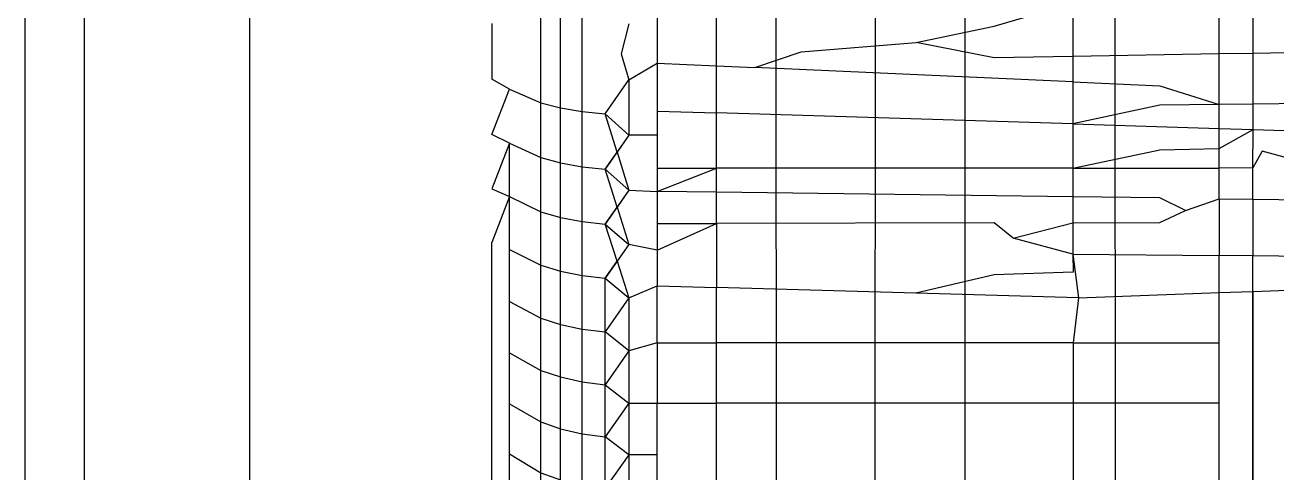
# Model space of a CAD drawing. Header units: inches. Extents: x 17 to 4615, y 5 to 3256.
# Drawn here: x 739.832 to 741.615, y 2415.503 to 2416.14 of the extents above; entities that cross this region are included whole.
import ezdxf

# ---------------------------------------------------------------- set-up
doc = ezdxf.new("R2010")
doc.units = ezdxf.units.IN
doc.header["$MEASUREMENT"] = 0

msp = doc.modelspace()

# ---------------------------------------------------------------- linework, layer by layer
for p, q in [((739.8324, 2243.9742), (739.8324, 2589.912)), ((739.9166, 2589.876), (739.9166, 2244.0102)), ((740.1524, 2244.111), (740.1524, 2589.7753)), ((741.3839, 2416.6283), (741.4482, 2244.6646)), ((741.2124, 2244.5638), (741.1707, 2416.6)), ((740.9998, 2244.473), (741.0432, 2416.5979)), ((740.9014, 2416.5526), (740.9998, 2244.473)), ((740.567, 2416.0298), (740.567, 2416.188)), ((740.595, 2416.0226), (740.595, 2416.1817)), ((740.6258, 2416.0173), (740.6258, 2416.177)), ((741.2124, 2416.1387), (741.3243, 2416.1716)), ((741.3243, 2416.1716), (741.3243, 2416.0957)), ((741.5324, 2416.0992), (741.5324, 2416.1754)), ((741.5808, 2416.1), (741.5809, 2416.1763)), ((740.7324, 2416.1607), (740.7324, 2416.0859)), ((740.817, 2416.0822), (740.817, 2416.1622)), ((740.4969, 2416.1423), (740.4969, 2416.0631)), ((740.6922, 2416.1419), (740.6811, 2416.0994)), ((741.1011, 2416.1157), (741.2124, 2416.1387)), ((740.8715, 2416.0797), (740.9373, 2416.1024)), ((740.9373, 2416.1024), (741.1011, 2416.1157)), ((741.2124, 2416.0939), (741.1011, 2416.1157)), ((741.6806, 2416.1016), (741.5808, 2416.1)), ((740.6811, 2416.0994), (740.6922, 2416.0623)), ((740.6922, 2416.0623), (740.7324, 2416.0859)), ((740.7324, 2416.0859), (740.7324, 2416.0179)), ((740.7324, 2416.0859), (740.817, 2416.0822)), ((741.3243, 2416.0957), (741.2124, 2416.0939)), ((741.5324, 2416.0992), (741.3243, 2416.0957)), ((741.3243, 2416.0957), (741.3244, 2416.0595)), ((741.5808, 2416.1), (741.5324, 2416.0992)), ((741.5324, 2416.0274), (741.5324, 2416.0992)), ((741.5808, 2416.028), (741.5808, 2416.1)), ((740.817, 2416.0822), (740.8715, 2416.0797)), ((740.817, 2416.0153), (740.817, 2416.0822)), ((741.3244, 2416.0595), (740.8715, 2416.0797)), ((740.5223, 2416.0491), (740.4969, 2416.0631)), ((740.4969, 2415.9848), (740.5223, 2416.0491)), ((740.5223, 2416.0491), (740.567, 2416.0298)), ((740.6585, 2416.014), (740.6922, 2416.0623)), ((740.6922, 2416.0623), (740.6922, 2415.9835)), ((741.3244, 2416.0595), (741.4482, 2416.054)), ((741.3244, 2416.0595), (741.3244, 2415.9996)), ((741.4482, 2416.054), (741.5324, 2416.0274)), ((740.567, 2416.0298), (740.595, 2416.0226)), ((740.567, 2415.9518), (740.567, 2416.0298)), ((741.6807, 2416.0292), (741.5808, 2416.028)), ((740.595, 2416.0226), (740.6258, 2416.0173)), ((740.595, 2415.9442), (740.595, 2416.0226)), ((740.6258, 2416.0173), (740.6585, 2416.014)), ((740.6258, 2415.9386), (740.6258, 2416.0173)), ((740.6922, 2415.9835), (740.6585, 2416.014)), ((740.6755, 2415.9594), (740.6585, 2416.014)), ((740.7324, 2416.0179), (740.7324, 2415.9835)), ((740.7324, 2416.0179), (740.817, 2416.0153)), ((740.817, 2415.9365), (740.817, 2416.0153)), ((741.3244, 2415.9996), (740.817, 2416.0153)), ((741.4482, 2416.0264), (741.3244, 2415.9996)), ((741.5324, 2416.0274), (741.4482, 2416.0264)), ((741.5808, 2416.028), (741.5324, 2416.0274)), ((741.5324, 2415.9932), (741.5324, 2416.0274)), ((741.5808, 2415.9917), (741.5808, 2416.028)), ((741.3244, 2415.9996), (741.3245, 2415.9365)), ((741.3244, 2415.9996), (741.5324, 2415.9932)), ((741.5324, 2415.9365), (741.5324, 2415.9932)), ((741.5324, 2415.9932), (741.5808, 2415.9917)), ((740.5223, 2415.9723), (740.4969, 2415.9848)), ((740.6922, 2415.9835), (740.6585, 2415.9351)), ((740.6922, 2415.9835), (740.6755, 2415.9594)), ((740.7324, 2415.9835), (740.6922, 2415.9835)), ((740.7324, 2415.9835), (740.7324, 2415.9365)), ((741.5324, 2415.9649), (741.5808, 2415.9917)), ((741.5807, 2415.9373), (741.5808, 2415.9917)), ((741.5808, 2415.9917), (741.6807, 2415.9886)), ((740.5223, 2415.9723), (740.4969, 2415.9073)), ((740.5223, 2415.9723), (740.567, 2415.9518)), ((740.5223, 2415.8963), (740.5223, 2415.9723)), ((740.6585, 2415.9351), (740.6755, 2415.9594)), ((740.6755, 2415.9594), (740.6922, 2415.9054)), ((741.3245, 2415.9365), (741.4482, 2415.9627)), ((741.4482, 2415.9627), (741.5324, 2415.9649)), ((741.5937, 2415.9609), (741.5807, 2415.9373)), ((741.6807, 2415.9374), (741.5937, 2415.9609)), ((740.567, 2415.9518), (740.595, 2415.9442)), ((740.567, 2415.8747), (740.567, 2415.9518)), ((740.595, 2415.9442), (740.6258, 2415.9386)), ((740.595, 2415.8667), (740.595, 2415.9442)), ((740.6258, 2415.9386), (740.6585, 2415.9351)), ((740.6258, 2415.8607), (740.6258, 2415.9386)), ((740.6585, 2415.9351), (740.6922, 2415.9054)), ((740.6755, 2415.8814), (740.6585, 2415.9351)), ((740.7324, 2415.9365), (740.7324, 2415.9036)), ((740.7324, 2415.9365), (740.817, 2415.9365)), ((740.7324, 2415.9036), (740.817, 2415.9365)), ((740.817, 2415.9025), (740.817, 2415.9365)), ((741.3245, 2415.9365), (740.817, 2415.9365)), ((741.3245, 2415.9365), (741.3245, 2415.8959)), ((741.3245, 2415.9365), (741.5324, 2415.9365)), ((741.5807, 2415.9373), (741.5324, 2415.9365)), ((741.5324, 2415.8932), (741.5324, 2415.9365)), ((741.5807, 2415.8926), (741.5807, 2415.9373)), ((740.4969, 2415.9073), (740.5223, 2415.8963)), ((740.6922, 2415.9054), (740.6585, 2415.8571)), ((740.6922, 2415.9054), (740.6755, 2415.8814)), ((740.6922, 2415.9054), (740.7324, 2415.9036)), ((740.5223, 2415.8963), (740.4969, 2415.8308)), ((740.5223, 2415.8963), (740.567, 2415.8747)), ((740.5223, 2415.8212), (740.5223, 2415.8963)), ((740.7324, 2415.9036), (740.7324, 2415.8579)), ((740.817, 2415.9025), (740.7324, 2415.9036)), ((740.8169, 2415.8581), (740.817, 2415.9025)), ((741.3245, 2415.8959), (740.817, 2415.9025)), ((741.4482, 2415.8943), (741.3245, 2415.8959)), ((741.3245, 2415.8959), (741.3245, 2415.8591)), ((741.4845, 2415.8765), (741.4482, 2415.8943)), ((741.4845, 2415.8765), (741.5324, 2415.8932)), ((741.5324, 2415.8932), (741.5807, 2415.8926)), ((741.5324, 2415.8932), (741.5324, 2415.8124)), ((741.5807, 2415.8926), (741.5806, 2415.812)), ((741.5807, 2415.8926), (741.6807, 2415.8913)), ((740.567, 2415.8747), (740.595, 2415.8667)), ((740.567, 2415.7985), (740.567, 2415.8747)), ((740.6585, 2415.8571), (740.6755, 2415.8814)), ((740.6755, 2415.8814), (740.6922, 2415.8282)), ((741.4482, 2415.8594), (741.4845, 2415.8765)), ((740.595, 2415.8667), (740.6258, 2415.8607)), ((740.595, 2415.79), (740.595, 2415.8667)), ((740.6258, 2415.8607), (740.6585, 2415.8571)), ((740.6258, 2415.7838), (740.6258, 2415.8607)), ((740.6585, 2415.8571), (740.6922, 2415.8282)), ((740.6755, 2415.8042), (740.6585, 2415.8571)), ((740.7324, 2415.8579), (740.8169, 2415.8581)), ((740.7324, 2415.8202), (740.8169, 2415.8581)), ((740.7324, 2415.8579), (740.7324, 2415.8202)), ((741.2124, 2415.8589), (740.8169, 2415.8581)), ((740.8169, 2415.8581), (740.8169, 2415.767)), ((741.2393, 2415.8371), (741.2124, 2415.8589)), ((741.2393, 2415.8371), (741.3245, 2415.8591)), ((741.3245, 2415.8591), (741.4482, 2415.8594)), ((741.3245, 2415.8591), (741.3245, 2415.8144)), ((741.3245, 2415.8144), (741.2393, 2415.8371)), ((740.4969, 2415.2584), (740.4969, 2415.8308)), ((740.5223, 2415.8212), (740.567, 2415.7985)), ((740.5223, 2415.747), (740.5223, 2415.8212)), ((740.6922, 2415.8282), (740.6585, 2415.78)), ((740.6922, 2415.8282), (740.6755, 2415.8042)), ((740.7324, 2415.8202), (740.6922, 2415.8282)), ((740.7324, 2415.8202), (740.7324, 2415.7694)), ((740.567, 2415.7985), (740.595, 2415.79)), ((740.567, 2415.7232), (740.567, 2415.7985)), ((740.6585, 2415.78), (740.6755, 2415.8042)), ((740.6755, 2415.8042), (740.6922, 2415.752)), ((741.3245, 2415.8144), (741.3246, 2415.7886)), ((741.3245, 2415.8144), (741.3324, 2415.7523)), ((741.3245, 2415.8144), (741.5324, 2415.8124)), ((741.5324, 2415.7597), (741.5324, 2415.8124)), ((741.5806, 2415.812), (741.5324, 2415.8124)), ((741.6808, 2415.811), (741.5806, 2415.812)), ((741.5806, 2415.7614), (741.5806, 2415.812)), ((740.595, 2415.79), (740.6258, 2415.7838)), ((740.595, 2415.7143), (740.595, 2415.79)), ((740.6258, 2415.7838), (740.6585, 2415.78)), ((740.6258, 2415.7078), (740.6258, 2415.7838)), ((740.6585, 2415.7038), (740.6585, 2415.78)), ((740.6585, 2415.78), (740.6922, 2415.752)), ((741.2124, 2415.785), (741.1009, 2415.7589)), ((741.3246, 2415.7886), (741.2124, 2415.785)), ((740.6922, 2415.752), (740.7324, 2415.7694)), ((740.7324, 2415.688), (740.7324, 2415.7694)), ((740.7324, 2415.7694), (740.8169, 2415.767)), ((740.8169, 2415.688), (740.8169, 2415.767)), ((741.1009, 2415.7589), (740.8169, 2415.767)), ((741.5324, 2415.7597), (741.5806, 2415.7614)), ((741.5476, 2373.0583), (741.5806, 2415.7614)), ((741.5806, 2415.7614), (741.6808, 2415.7651)), ((741.5806, 2415.7614), (741.594, 2244.7269)), ((740.5223, 2415.747), (740.567, 2415.7232)), ((740.5223, 2415.6738), (740.5223, 2415.747)), ((740.6922, 2415.752), (740.6585, 2415.7038)), ((740.6922, 2415.752), (740.6922, 2415.6766)), ((741.3324, 2415.7523), (741.1009, 2415.7589)), ((741.3324, 2415.7523), (741.3246, 2415.688)), ((741.3324, 2415.7523), (741.5324, 2415.7597)), ((741.5324, 2415.688), (741.5324, 2415.7597)), ((740.567, 2415.7232), (740.595, 2415.7143)), ((740.567, 2415.6489), (740.567, 2415.7232)), ((740.595, 2415.7143), (740.6258, 2415.7078)), ((740.595, 2415.6396), (740.595, 2415.7143)), ((740.6258, 2415.7078), (740.6585, 2415.7038)), ((740.6258, 2415.6328), (740.6258, 2415.7078)), ((740.6585, 2415.6286), (740.6585, 2415.7038)), ((740.6922, 2415.6766), (740.6585, 2415.7038)), ((740.5223, 2415.6738), (740.567, 2415.6489)), ((740.5223, 2415.6015), (740.5223, 2415.6738)), ((740.6922, 2415.6766), (740.6585, 2415.6286)), ((740.7324, 2415.688), (740.6922, 2415.6766)), ((740.6922, 2415.6766), (740.6922, 2415.6023)), ((740.7324, 2415.688), (740.7324, 2415.6023)), ((740.7324, 2415.688), (740.8169, 2415.688)), ((740.8169, 2415.6023), (740.8169, 2415.688)), ((741.3246, 2415.688), (740.8169, 2415.688)), ((741.3246, 2415.688), (741.3247, 2415.6023)), ((741.3246, 2415.688), (741.5324, 2415.688)), ((741.5324, 2415.6023), (741.5324, 2415.688)), ((740.567, 2415.6489), (740.595, 2415.6396)), ((740.567, 2415.5756), (740.567, 2415.6489)), ((740.595, 2415.6396), (740.6258, 2415.6328)), ((740.595, 2415.5659), (740.595, 2415.6396)), ((740.6258, 2415.6328), (740.6585, 2415.6286)), ((740.6258, 2415.5588), (740.6258, 2415.6328)), ((740.6585, 2415.5544), (740.6585, 2415.6286)), ((740.6585, 2415.6286), (740.6922, 2415.6023)), ((740.5223, 2415.6015), (740.567, 2415.5756)), ((740.5223, 2415.5304), (740.5223, 2415.6015)), ((740.6922, 2415.6023), (740.6585, 2415.5544)), ((740.6922, 2415.6023), (740.7324, 2415.6023)), ((740.6922, 2415.6023), (740.6922, 2415.529)), ((740.7324, 2415.529), (740.7324, 2415.6023)), ((740.7324, 2415.6023), (740.8169, 2415.6023)), ((740.7651, 2244.3727), (740.8169, 2415.6023)), ((740.8715, 2244.4182), (740.8169, 2415.6023)), ((741.3247, 2415.6023), (740.8169, 2415.6023)), ((741.3247, 2415.6023), (741.4482, 2244.6646)), ((741.5324, 2415.6023), (741.3247, 2415.6023)), ((741.5476, 2373.0583), (741.5324, 2415.6023)), ((740.567, 2415.5756), (740.595, 2415.5659)), ((740.567, 2415.5034), (740.567, 2415.5756)), ((740.595, 2415.5659), (740.6258, 2415.5588)), ((740.595, 2415.4933), (740.595, 2415.5659)), ((740.6258, 2415.5588), (740.6585, 2415.5544)), ((740.6258, 2415.4859), (740.6258, 2415.5588)), ((740.6585, 2415.4814), (740.6585, 2415.5544)), ((740.6922, 2415.529), (740.6585, 2415.5544)), ((740.5223, 2415.5304), (740.567, 2415.5034)), ((740.5223, 2415.4603), (740.5223, 2415.5304)), ((740.6922, 2415.529), (740.6585, 2415.4814)), ((740.6922, 2415.529), (740.6922, 2415.4568)), ((740.7324, 2415.529), (740.6922, 2415.529)), ((740.7324, 2415.4568), (740.7324, 2415.529)), ((740.567, 2415.5034), (740.595, 2415.4933)), ((740.567, 2415.4323), (740.567, 2415.5034))]:
    msp.add_line(p, q)

doc.saveas('drawing.dxf')
